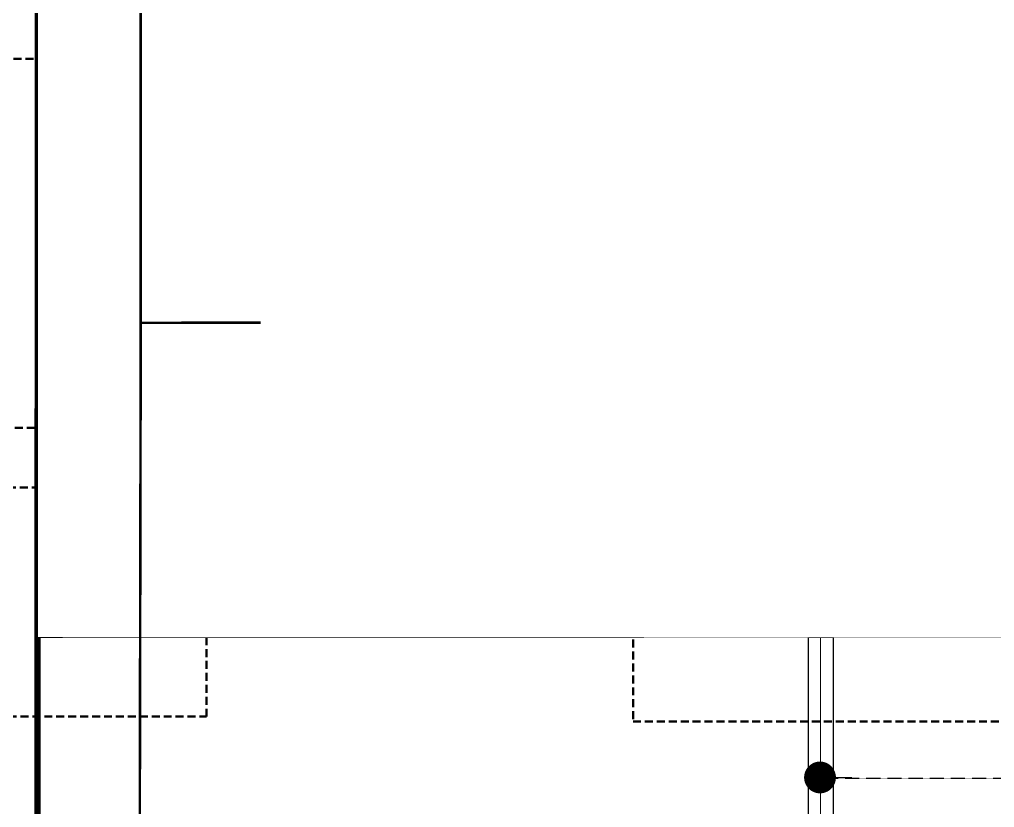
# Model space of a CAD drawing. Header units: centimetres. Extents: x -6122352 to 6876996, y -1694241 to 2592194.
# Drawn here: x 7286 to 14947, y -61988 to -55794 of the extents above; entities that cross this region are included whole.
import ezdxf
from ezdxf.xclip import XClip

# ---------------------------------------------------------------- set-up
doc = ezdxf.new("R2010")
doc.units = ezdxf.units.CM
doc.header["$MEASUREMENT"] = 0
doc.header["$XCLIPFRAME"] = 2
for name, pattern in [('DASHED2', [0.375, 0.25, -0.125]), ('XR-AR-END-SETTING OUT PLAN$0$23261-XR-AR-SI-GF$0$HIDDEN', [0.375, 0.25, -0.125]), ('XR-AR-END-SETTING OUT PLAN$0$23585-XR-AR-END-GROUND FLOOR$0$23261-XR-AR-SI-GF$0$HIDDEN', [0.375, 0.25, -0.125]), ('XR-AR-END-SETTING OUT PLAN$0$23585-XR-AR-END-GROUND FLOOR$0$945-4P-1-101-GROUND FLOOR PLAN$0$XR-MIDDLE-GROUND FLOOR PLAN$0$HIDDEN2', [0.1875, 0.125, -0.0625]), ('XR-AR-END-SETTING OUT PLAN$0$23585-XR-AR-END-GROUND FLOOR$0$XR-END-GROUND FLOOR PLAN$0$HIDDEN', [9.524999999999999, 6.35, -3.175]), ('XR-AR-END-SETTING OUT PLAN$0$23585-XR-AR-END-GROUND FLOOR$0$XR-END-GROUND FLOOR PLAN$0$HIDDEN2', [0.1875, 0.125, -0.0625]), ('XR-AR-MID-SETTING OUT FOR MASTER$0$23585-XR-AR-MID-GROUND FLOOR$0$23261-XR-AR-SI-GF$0$HIDDEN', [0.375, 0.25, -0.125]), ('XR-AR-MID-SETTING OUT FOR MASTER$0$23585-XR-AR-MID-GROUND FLOOR$0$945-4P-1-101-GROUND FLOOR PLAN$0$XR-MIDDLE-GROUND FLOOR PLAN$0$HIDDEN', [9.524999999999999, 6.35, -3.175]), ('XR-AR-MID-SETTING OUT FOR MASTER$0$23585-XR-AR-MID-GROUND FLOOR$0$945-4P-1-101-GROUND FLOOR PLAN$0$XR-MIDDLE-GROUND FLOOR PLAN$0$HIDDEN2', [0.1875, 0.125, -0.0625])]:
    doc.linetypes.add(name, pattern=pattern)
doc.layers.add('08-Compound Wall-4', color=7, linetype='Continuous', lineweight=25, true_color=0xff4405)
doc.layers.add('23585-XR-AR-DAMAC PLOT LIMITS$0$1-End units', color=7, linetype='Continuous', lineweight=5, true_color=0xf8991e)
for name, color, linetype in [('23585-XR-AR-BOUNDARY WALLS AND SETBACKS$0$setback', 7, 'XR-AR-END-SETTING OUT PLAN$0$23261-XR-AR-SI-GF$0$HIDDEN'), ('@MI-REF LAYER', 7, 'Continuous'), ('B_TH_4', 7, 'Continuous'), ('XR-AR-END-SETTING OUT PLAN$0$23585-XR-AR-END-GROUND FLOOR$0$A-Flor-Strs', 1, 'Continuous'), ('XR-AR-MID-SETTING OUT FOR MASTER$0$23585-XR-AR-MID-GROUND FLOOR$0$GS-HATCH-FLOOR TILE', 251, 'Continuous')]:
    doc.layers.add(name, color=color, linetype=linetype)
for name, color, linetype, lineweight in [('23585-XR-AR-DAMAC PLOT LIMITS$0$1-Mid units', 41, 'Continuous', 5), ('@ Foundations', 4, 'DASHED2', 50), ('A-ANNO-TEXT', 3, 'Continuous', 25), ('XR-AR-END-SETTING OUT PLAN$0$23585-XR-AR-END-GROUND FLOOR$0$A-DOOR-FULL', 1, 'Continuous', 9), ('XR-AR-END-SETTING OUT PLAN$0$23585-XR-AR-END-GROUND FLOOR$0$A-FLOR-OVHD', 9, 'XR-AR-END-SETTING OUT PLAN$0$23585-XR-AR-END-GROUND FLOOR$0$23261-XR-AR-SI-GF$0$HIDDEN', 15), ('XR-AR-END-SETTING OUT PLAN$0$23585-XR-AR-END-GROUND FLOOR$0$A-GLAZ-SILL', 8, 'Continuous', 5), ('XR-AR-END-SETTING OUT PLAN$0$23585-XR-AR-END-GROUND FLOOR$0$A-GLAZ-WNDO', 232, 'Continuous', 9), ('XR-AR-END-SETTING OUT PLAN$0$23585-XR-AR-END-GROUND FLOOR$0$A-WALL', 7, 'Continuous', 30), ('XR-AR-END-SETTING OUT PLAN$0$23585-XR-AR-END-GROUND FLOOR$0$A-WALL-FNSH', 9, 'Continuous', 5), ('XR-AR-END-SETTING OUT PLAN$0$23585-XR-AR-END-GROUND FLOOR$0$S-COLS', 51, 'Continuous', 40), ('XR-AR-END-SETTING OUT PLAN$0$23585-XR-AR-END-GROUND FLOOR$0$S-COLS-PATT', 8, 'Continuous', 5), ('XR-AR-MID-SETTING OUT FOR MASTER$0$23585-XR-AR-MID-GROUND FLOOR$0$$A-GLAZ-WNDO', 232, 'Continuous', 9), ('XR-AR-MID-SETTING OUT FOR MASTER$0$23585-XR-AR-MID-GROUND FLOOR$0$$A-WALL', 1, 'Continuous', 5), ('XR-AR-MID-SETTING OUT FOR MASTER$0$23585-XR-AR-MID-GROUND FLOOR$0$A-DOOR', 31, 'Continuous', 5), ('XR-AR-MID-SETTING OUT FOR MASTER$0$23585-XR-AR-MID-GROUND FLOOR$0$A-DOOR-FULL', 1, 'Continuous', 9), ('XR-AR-MID-SETTING OUT FOR MASTER$0$23585-XR-AR-MID-GROUND FLOOR$0$A-FLOR-OVHD', 9, 'XR-AR-MID-SETTING OUT FOR MASTER$0$23585-XR-AR-MID-GROUND FLOOR$0$23261-XR-AR-SI-GF$0$HIDDEN', 15), ('XR-AR-MID-SETTING OUT FOR MASTER$0$23585-XR-AR-MID-GROUND FLOOR$0$A-FLOR-PATT', 8, 'Continuous', 5), ('XR-AR-MID-SETTING OUT FOR MASTER$0$23585-XR-AR-MID-GROUND FLOOR$0$A-GLAZ-SILL', 8, 'Continuous', 5), ('XR-AR-MID-SETTING OUT FOR MASTER$0$23585-XR-AR-MID-GROUND FLOOR$0$A-GLAZ-WNDO', 232, 'Continuous', 9), ('XR-AR-MID-SETTING OUT FOR MASTER$0$23585-XR-AR-MID-GROUND FLOOR$0$A-WALL', 7, 'Continuous', 30), ('XR-AR-MID-SETTING OUT FOR MASTER$0$23585-XR-AR-MID-GROUND FLOOR$0$A-WALL-FNSH', 9, 'Continuous', 5), ('XR-AR-MID-SETTING OUT FOR MASTER$0$23585-XR-AR-MID-GROUND FLOOR$0$S-COLS', 51, 'Continuous', 40)]:
    doc.layers.add(name, color=color, linetype=linetype, lineweight=lineweight)

# ---------------------------------------------------------------- blocks, each defined once
blk = doc.blocks.new('23585-XR-AR-BOUNDARY WALLS AND SETBACKS')
at = {"layer": '23585-XR-AR-BOUNDARY WALLS AND SETBACKS$0$setback', "ltscale": 40, "const_width": 0.05}
blk.add_lwpolyline([(496468.9176381507, 2768885.427759894), (496454.540375519, 2768898.601392337), (496450.3855869831, 2768894.06698937), (496446.3321982162, 2768889.643201631), (496442.2787982172, 2768885.219401631), (496438.2251484075, 2768880.795547273), (496434.1717982174, 2768876.371801631), (496430.0156349582, 2768871.835837596), (496444.3924852831, 2768858.661973752), (496448.5491538487, 2768863.198452412), (496452.6025508895, 2768867.622249182), (496456.6559737102, 2768872.045874088), (496460.7093737099, 2768876.469474088), (496464.7627508904, 2768880.893249182)], close=True, dxfattribs=at)
blk = doc.blocks.new('A$C9d9485f6')
at = {"layer": 'A-ANNO-TEXT', "rotation": 312.4881850805905}
blk.add_blockref('23585-XR-AR-BOUNDARY WALLS AND SETBACKS', (-2377088.534775567, -1504219.252137818), dxfattribs=at)
blk = doc.blocks.new('23585-XR-AR-DAMAC PLOT LIMITS')
at = {"layer": '23585-XR-AR-DAMAC PLOT LIMITS$0$1-End units', "color": 251, "true_color": 0x636466}
blk.add_lwpolyline([(496449.6551000001, 2768862.1851), (496443.4716999996, 2768855.436699999), (496425.7770999996, 2768871.650699999), (496431.9599000001, 2768878.398499999)], close=True, dxfattribs=at)
at = {"layer": '23585-XR-AR-DAMAC PLOT LIMITS$0$1-Mid units', "color": 251, "true_color": 0x636466}
blk.add_lwpolyline([(496453.7084999997, 2768866.608899999), (496449.6551000001, 2768862.1851), (496431.9599000001, 2768878.398499999), (496436.0132999998, 2768882.8223)], close=True, dxfattribs=at)
blk = doc.blocks.new('A$Cf093b529')
at = {"layer": 'A-ANNO-TEXT'}
blk.add_blockref('23585-XR-AR-DAMAC PLOT LIMITS', (-495391.9901121984, -2768603.441896566), dxfattribs=at)
blk = doc.blocks.new('XR-AR-END-SETTING OUT PLAN$0$23585-XR-AR-END-GROUND FLOOR$0$XR-END-GROUND FLOOR PLAN$0$A$C69996ABC')
at = {"layer": 'XR-AR-END-SETTING OUT PLAN$0$23585-XR-AR-END-GROUND FLOOR$0$A-GLAZ-SILL'}
blk.add_line((0.2499999770720933, 0.9999993968456202), (0.249999977072207, 0.0999993968456252), dxfattribs=at)
at = {"layer": 'XR-AR-END-SETTING OUT PLAN$0$23585-XR-AR-END-GROUND FLOOR$0$A-GLAZ-WNDO'}
for p, q in [((-2.292778056300904e-08, 0.9999993968456202), (-2.292778056300904e-08, 0.9499993968456231)), ((0.2499999770720933, 0.9999993968456202), (-2.292778056300904e-08, 0.9999993968456202)), ((0.1499999770722127, 0.9499993968456231), (0.1499999770722127, 0.9999993968456202)), ((0.1499999770722109, 0.999999396845622), (0.1499999770722127, 0.09999939684562342)), ((-2.292778056300904e-08, 0.9499993968456231), (0.1499999770722127, 0.9499993968456231)), ((-2.292778056300904e-08, 0.9499993968456231), (-2.292778056300904e-08, 0.1499993968456224)), ((0.1499999770722127, 0.1499993968456224), (-2.292778056300904e-08, 0.1499993968456224)), ((-2.292787470992153e-08, 0.09999939684561099), (-2.292787470992153e-08, 0.1499993968456099)), ((0.249999977072207, 0.0999993968456252), (-2.292778056300904e-08, 0.0999993968456252)), ((0.1499999770722127, 0.0999993968456252), (0.1499999770722127, 0.1499993968456224))]:
    blk.add_line(p, q, dxfattribs=at)
blk.add_lwpolyline([(-2.292779299750691e-08, 0.9499993968456231), (-2.292779299750691e-08, 0.1499993968456224), (0.04999997707220416, 0.1499993968456224), (0.04999997707220416, 0.9499993968456231)], close=True, dxfattribs=at)
blk.add_lwpolyline([(0.04999997707215442, 0.0999993968456181), (-2.292784451185526e-08, 0.0999993968456181)], dxfattribs=at)
blk = doc.blocks.new('*U35')
for points in [[(91, -5.684341886080801e-14), (41, -5.684341886080801e-14), (41, 1021), (91, 1021)], [(0, 0), (38, -5.684341886080801e-14), (38, -50), (50, -50), (50, -249.999999999997), (0, -249.999999999997)], [(1100, 2.842170943040401e-14), (1062, -2.842170943040401e-14), (1062, -49.99999999999997), (1050, -49.99999999999997), (1050, -249.999999999997), (1100, -249.999999999997)]]:
    blk.add_lwpolyline(points, close=True)
at = {"color": 8, "linetype": 'XR-AR-END-SETTING OUT PLAN$0$23585-XR-AR-END-GROUND FLOOR$0$XR-END-GROUND FLOOR PLAN$0$HIDDEN2'}
blk.add_arc((41, -5.684341886080801e-14), 1021, 1.594950045944486e-15, 90, dxfattribs=at)
at = {"layer": 'XR-AR-END-SETTING OUT PLAN$0$23585-XR-AR-END-GROUND FLOOR$0$A-GLAZ-SILL', "linetype": 'XR-AR-END-SETTING OUT PLAN$0$23585-XR-AR-END-GROUND FLOOR$0$945-4P-1-101-GROUND FLOOR PLAN$0$XR-MIDDLE-GROUND FLOOR PLAN$0$HIDDEN2', "ltscale": 3}
blk.add_lwpolyline([(0, 0), (1100, 0), (1100, -249.999999999997), (0, -249.999999999997)], close=True, dxfattribs=at)
blk = doc.blocks.new('*U37')
for points in [[(91, -5.684341886080801e-14), (41, -5.684341886080801e-14), (41, 1021), (91, 1021)], [(0, 0), (38, -5.684341886080801e-14), (38, -50), (50, -50), (50, -109.9999999801787), (0, -109.9999999801787)], [(1100, 2.842170943040401e-14), (1062, -2.842170943040401e-14), (1062, -49.99999999999997), (1050, -49.99999999999997), (1050, -109.9999999801786), (1100, -109.9999999801786)]]:
    blk.add_lwpolyline(points, close=True)
at = {"color": 8, "linetype": 'XR-AR-END-SETTING OUT PLAN$0$23585-XR-AR-END-GROUND FLOOR$0$XR-END-GROUND FLOOR PLAN$0$HIDDEN2'}
blk.add_arc((41, -5.684341886080801e-14), 1021, 1.594950045944486e-15, 90, dxfattribs=at)
at = {"layer": 'XR-AR-END-SETTING OUT PLAN$0$23585-XR-AR-END-GROUND FLOOR$0$A-GLAZ-SILL', "linetype": 'XR-AR-END-SETTING OUT PLAN$0$23585-XR-AR-END-GROUND FLOOR$0$945-4P-1-101-GROUND FLOOR PLAN$0$XR-MIDDLE-GROUND FLOOR PLAN$0$HIDDEN2', "ltscale": 3}
blk.add_lwpolyline([(0, 0), (1100, 0), (1100, -109.9999999801786), (0, -109.9999999801786)], close=True, dxfattribs=at)
blk = doc.blocks.new('*U774')
for points in [[(91, -5.684341886080801e-14), (41, -5.684341886080801e-14), (41, 1021), (91, 1021)], [(0, 0), (38, -5.684341886080801e-14), (38, -50), (50, -50), (50, -122.2222222027232), (0, -122.2222222027232)], [(1100, 2.842170943040401e-14), (1062, -2.842170943040401e-14), (1062, -49.99999999999997), (1050, -49.99999999999997), (1050, -122.2222222027231), (1100, -122.2222222027231)]]:
    blk.add_lwpolyline(points, close=True)
at = {"color": 8, "linetype": 'XR-AR-END-SETTING OUT PLAN$0$23585-XR-AR-END-GROUND FLOOR$0$XR-END-GROUND FLOOR PLAN$0$HIDDEN2'}
blk.add_arc((41, -5.684341886080801e-14), 1021, 1.594950045944486e-15, 90, dxfattribs=at)
at = {"layer": 'XR-AR-END-SETTING OUT PLAN$0$23585-XR-AR-END-GROUND FLOOR$0$A-GLAZ-SILL', "linetype": 'XR-AR-END-SETTING OUT PLAN$0$23585-XR-AR-END-GROUND FLOOR$0$945-4P-1-101-GROUND FLOOR PLAN$0$XR-MIDDLE-GROUND FLOOR PLAN$0$HIDDEN2', "ltscale": 3}
blk.add_lwpolyline([(0, 0), (1100, 0), (1100, -122.2222222027231), (0, -122.2222222027231)], close=True, dxfattribs=at)
blk = doc.blocks.new('XR-AR-END-SETTING OUT PLAN$0$23585-XR-AR-END-GROUND FLOOR$0$A$C75a8815d')
at = {"layer": 'XR-AR-END-SETTING OUT PLAN$0$23585-XR-AR-END-GROUND FLOOR$0$S-COLS', "color": 252, "lineweight": 30}
for points in [[(6049.942233800888, 3656.816101551056), (6049.942234039307, 2256.816101551056), (6249.942233562469, 2256.816101074219), (6249.942234039307, 3656.816101551056)], [(-0.02841067314147949, 3499.999932765961), (-0.02841019630432129, 2699.999933242798), (249.9715893268585, 2699.999932765961), (249.9715902805328, 3499.999933004379)], [(6049.980292320251, 1200.000025510788), (6049.980292320251, 2.503395080566406e-05), (6249.980292320251, 2.574920654296875e-05), (6249.98029255867, 1200.000025510788)], [(3.814697265625e-06, 0.001664876937866211), (3.814697265625e-06, 550.001665353775), (250.0000038146973, 550.0016646385193), (250.0000038146973, 0.001665115356445312)]]:
    blk.add_lwpolyline(points, close=True, dxfattribs=at)
blk = doc.blocks.new('XR-AR-END-SETTING OUT PLAN')
at = {"layer": '08-Compound Wall-4', "ltscale": 100}
blk.add_lwpolyline([(9050.103267982602, 5499.998775005341), (9050.09251640737, 1499.998362064362), (9250.094742581248, 1499.998362064362), (9250.109640672803, 5500)], dxfattribs=at)
at = {"layer": 'XR-AR-END-SETTING OUT PLAN$0$23585-XR-AR-END-GROUND FLOOR$0$A-FLOR-OVHD', "color": 8}
blk.add_line((3200.106140449643, 10249.99855422974), (3200.106631532311, 8999.99834060669), dxfattribs=at)
at = {"layer": 'XR-AR-END-SETTING OUT PLAN$0$23585-XR-AR-END-GROUND FLOOR$0$A-FLOR-OVHD', "color": 8, "ltscale": 5}
for p, q in [((4150.149359419942, 9210.30683708191), (3250.158987239003, 9610.350899219513)), ((3250.158987298608, 9210.306836605072), (4150.149360194802, 9610.350899219513))]:
    blk.add_line(p, q, dxfattribs=at)
for points in [[(3250.158987298608, 9210.306836605072), (4150.149359419942, 9210.30683708191), (4150.149360194802, 9610.350899219513), (3250.158987239003, 9610.350899219513)], [(8549.788042202592, 7912.670323371887), (9049.957647934556, 7912.670322418213), (9049.952654078603, 7412.671722888947), (8549.783047452569, 7412.671722888947)]]:
    blk.add_lwpolyline(points, close=True, dxfattribs=at)
for points in [[(9049.957647934556, 7912.670322418213), (8549.783047452569, 7412.671722888947)], [(8549.788042202592, 7912.670323371887), (9049.952654078603, 7412.671722888947)], [(8850.100989177823, 5750.000926971436), (9050.100988641381, 6550.001236915588)], [(8850.100989356637, 6550.001235961914), (9050.100988820195, 5750.000613689423)]]:
    blk.add_lwpolyline(points, dxfattribs=at)
at = {"layer": 'XR-AR-END-SETTING OUT PLAN$0$23585-XR-AR-END-GROUND FLOOR$0$A-Flor-Strs', "color": 8, "linetype": 'XR-AR-END-SETTING OUT PLAN$0$23585-XR-AR-END-GROUND FLOOR$0$XR-END-GROUND FLOOR PLAN$0$HIDDEN', "ltscale": 0.1}
for p, q in [((7950.101679638028, 11508.51154327393), (7950.101679220796, 8109.998775959015)), ((8000.101679101586, 9059.998802661896), (8000.101679816842, 11526.76096343994)), ((8050.101679995656, 9009.99880361557), (8050.101679697633, 11545.01038455963)), ((8000.101679936051, 10229.99880361557), (7950.101679161191, 10229.99880218506)), ((8050.101679697633, 10229.99880218506), (9030.10179080069, 10229.99880218506)), ((8000.1016792804, 9949.998801708221), (7950.101679161191, 9949.998803138733)), ((8050.101679876447, 9949.998803138733), (9030.102049306035, 9949.998802661896)), ((8050.10167939961, 9839.998801708221), (9030.10256792605, 9839.998803138733)), ((8000.101679101586, 9669.998802661896), (7950.101679220796, 9669.998802661896)), ((8050.101679995656, 9669.998802661896), (9030.10230870545, 9669.998801708221)), ((8000.101679638028, 9389.99880361557), (7950.101679816842, 9389.998801708221)), ((8050.101679220796, 9389.998803138733), (9030.10256780684, 9389.998802661896)), ((8000.1016792804, 9109.998802185059), (7950.101679697633, 9109.998802661896)), ((7950.101679816842, 9059.998802185059), (8000.101679101586, 9059.998802661896)), ((8050.101679518819, 9109.998801708221), (9030.102826371789, 9109.998802185059)), ((7950.101679757237, 9009.998802185059), (8050.101679995656, 9009.99880361557)), ((7950.101679220796, 8209.998776435852), (9050.101679340005, 8209.998775959015)), ((7950.101679578424, 8159.998775959015), (9050.101679757237, 8159.998775959015)), ((7950.101679697633, 8109.998775482178), (9050.101679220796, 8109.998776435852))]:
    blk.add_line(p, q, dxfattribs=at)
at = {"layer": 'XR-AR-END-SETTING OUT PLAN$0$23585-XR-AR-END-GROUND FLOOR$0$A-Flor-Strs', "color": 8}
for p, q in [((3000.102111771703, 10249.9985537529), (3000.102079167962, 8999.993498325348)), ((3300.102112427354, 10249.99855422974), (3300.102079108357, 8999.99349784851)), ((3300.102093592286, 9549.99603509903), (3171.357380345464, 9681.451865673065)), ((3000.102095738053, 9549.996026039124), (3300.102093592286, 9549.99603509903)), ((3300.102093592286, 9549.99603509903), (3171.35738016665, 9418.540202617645))]:
    blk.add_line(p, q, dxfattribs=at)
at = {"layer": 'XR-AR-END-SETTING OUT PLAN$0$23585-XR-AR-END-GROUND FLOOR$0$A-GLAZ-SILL', "color": 8}
blk.add_line((3250.100986972451, 6049.997144699097), (3250.10133947432, 8199.998291492462), dxfattribs=at)
at = {"layer": 'XR-AR-END-SETTING OUT PLAN$0$23585-XR-AR-END-GROUND FLOOR$0$A-GLAZ-WNDO', "color": 8}
for p, q in [((3000.101339235902, 8199.998291015625), (3000.101339116693, 8149.998291015625)), ((3150.100986912847, 6099.997143745422), (3150.101339116693, 8199.998291015625)), ((3150.101339116693, 8199.998291015625), (3150.101339295506, 8149.998290538788)), ((3150.101339295506, 8149.998290538788), (3000.101339116693, 8149.998291015625)), ((3000.101213410497, 7447.998108863831), (3000.101213350892, 7497.998109340668)), ((3000.101213350892, 7497.998109340668), (3150.101213827729, 7497.998108386993)), ((3150.101213887334, 7447.998108863831), (3000.101213410497, 7447.998108863831)), ((3150.101213827729, 7497.998108386993), (3150.101213887334, 7447.998108863831)), ((3000.100987270474, 6746.998107910156), (3000.100986436009, 6796.998108863831)), ((3000.100986436009, 6796.998108863831), (3150.100987270474, 6796.998108863831)), ((3150.100986376405, 6746.998108863831), (3000.100987270474, 6746.998107910156)), ((3150.100987270474, 6796.998108863831), (3150.100986376405, 6746.998108863831)), ((3000.100986972451, 6049.997144699097), (3000.100986972451, 6099.997144699097)), ((3000.100986972451, 6099.997144699097), (3150.100986912847, 6099.997143745422)), ((3150.100986912847, 6099.997143745422), (3150.100987151265, 6049.997144699097)), ((3000.100986972451, 6049.997144699097), (3250.100986972451, 6049.997144699097))]:
    blk.add_line(p, q, dxfattribs=at)
for points in [[(3250.122793927789, 8199.997313976288), (3000.101339235902, 8199.998291015625)], [(3000.101213350892, 7497.998109340668), (3000.101339116693, 8149.998291015625)], [(3050.101339116693, 8149.998291015625), (3050.101213350892, 7497.998108863831)], [(3000.100986972451, 6099.997144699097), (3000.101213410497, 7447.998108863831)], [(3050.101213291287, 7447.998109340668), (3050.100986912847, 6796.998107910156)], [(3050.100986853242, 6746.998108386993), (3050.1009863168, 6099.997145175934)]]:
    blk.add_lwpolyline(points, dxfattribs=at)
at = {"layer": 'XR-AR-END-SETTING OUT PLAN$0$23585-XR-AR-END-GROUND FLOOR$0$A-WALL', "color": 8}
for p, q in [((8100.103449121118, 6650.001530170441), (9250.102083936334, 6650.001235961914)), ((8100.103448942304, 6649.995383739471), (8100.103448823094, 6549.995381832123)), ((8750.100989356637, 5750.00088596344), (8750.10135139525, 6650.001235485077)), ((9250.102083936334, 6650.001235961914), (9250.10342015326, 5500.000282287598)), ((8100.103448823094, 6549.995381832123), (8750.10098965466, 6549.995383262634)), ((8700.105231657624, 5750.00093126297), (8750.100989356637, 5750.00088596344)), ((8700.105231955647, 5500.000931739807), (8700.105231657624, 5750.00093126297)), ((9250.10342015326, 5500.000282287598), (8700.105231955647, 5500.000931739807)), ((9050.103268936276, 5500.000613689423), (9050.103544667363, 5500.000606536865))]:
    blk.add_line(p, q, dxfattribs=at)
for points in [[(9250.102083459496, 6650.001490592957), (9050.100989297032, 6650.001235485077), (9050.10098965466, 8750.000639915466), (6850.11106570065, 8750.002635478973), (6850.111066058278, 8700.0026679039), (6750.111065879464, 8700.002668380737), (6750.111065879464, 8750.000871658325), (6650.111065939069, 8750.000871658325), (6650.111065283418, 8850.002022743225), (6950.111065164208, 8850.002250671387), (6950.111065879464, 8899.99970960617), (7050.111065879464, 8899.99970817566), (7050.11106570065, 8850.002797603607), (9050.099628582597, 8850.000640392303), (9050.10098899901, 10349.9981546402), (7050.11106581986, 10349.99975156784), (7050.111065998673, 9799.999710083008), (6950.11106570065, 9799.999708652496), (6950.112433806062, 10550.00580835342), (7050.108891561627, 10550.00580835342), (7050.104876235127, 10449.99988079071), (9050.099116638303, 10449.9981546402), (9049.948119357228, 19523.36598014832), (9249.950268521905, 19523.36597967148)], [(4790.1072358042, 8749.999267578125), (3250.101112738252, 8749.997854709625), (3250.123472645879, 8199.998291492462), (3000.123275354505, 8199.998291015625), (3000.100934281945, 8999.998242855072), (4540.107388034463, 8999.998847484589), (4540.107358470559, 9049.998554706573), (4790.107358232141, 9049.99855518341)], [(5650.11106570065, 8750.000054359436), (4790.107256367803, 8749.999291419983), (4790.107256188989, 8850.000108718872), (5650.111065641046, 8850.001082897186)], [(3250.12934859097, 5750.006791114807), (3250.100409820676, 5750.006854534149), (3250.100986972451, 6049.997144699097), (3000.129348531365, 6049.997144699097), (3000.129348650575, 5499.999974727631), (3250.129348769784, 5500.006791591644)], [(3250.129348710179, 5499.998108386993), (7760.105232134461, 5500.00174665451), (7760.105232253671, 5750.00045633316), (3250.129348531365, 5749.997789859772)]]:
    blk.add_lwpolyline(points, close=True, dxfattribs=at)
for points in [[(3850.106042101979, 10500.01968860626), (5750.107330158353, 10500.00084400177), (5750.107415214181, 10250.00188541412), (4790.107357934117, 10249.9985537529), (4790.107358291745, 10149.99855566025), (4540.107357993722, 10149.99855566025), (4540.10735835135, 10249.9985537529), (3000.102095916867, 10249.99855327606), (3000.102079048753, 11999.99910259247), (3250.104392960668, 11999.99910163879), (3250.104392841458, 11100.02067995071), (3850.106042161584, 11100.02068090439), (3850.10604198277, 10499.99947547913)], [(7050.107981041074, 10449.99988079071), (7050.11106581986, 10349.99975156784)], [(9050.097692385316, 10449.99815511703), (9050.097612991929, 10349.99815368652)], [(6750.111065879464, 7650.002737045288), (6750.111066058278, 7800.0026679039), (6850.11106570065, 7800.002666950226), (6850.11106581986, 7750.002600669861), (7450.102789118886, 7750.002596378326), (7450.109474554658, 5750.002065181732), (7350.099751725793, 5750.002155780792), (7350.098205640912, 7650.002731323242), (6750.098205819726, 7650.002736091614)], [(9050.100989297032, 5750.000905513763), (8850.100989177823, 5750.000926971436), (8850.100989356637, 6550.001235961914), (9050.100988641381, 6550.001236915588), (9050.100989297032, 5750.000905513763)]]:
    blk.add_lwpolyline(points, dxfattribs=at)
at = {"layer": 'XR-AR-END-SETTING OUT PLAN$0$23585-XR-AR-END-GROUND FLOOR$0$A-WALL-FNSH', "color": 8}
for p, q in [((6870.111065760255, 8700.0026679039), (6850.111066058278, 8700.0026679039)), ((9030.101671114564, 8730.002635002136), (6870.111066117883, 8730.002635478973)), ((6870.111066117883, 8730.002635478973), (6870.111065760255, 8700.0026679039)), ((9030.100997403264, 6670.001235961914), (9030.101671114564, 8730.002635002136)), ((8080.103449121118, 6670.001235485077), (9030.100997403264, 6670.001235961914)), ((8080.103449121118, 6670.001235485077), (8080.103449121118, 6529.995382785797)), ((8080.103449121118, 6529.995382785797), (8730.100987806916, 6529.995383262634)), ((8730.100989297032, 5770.000855922699), (8730.100987806916, 6529.995383262634)), ((8680.105232074857, 5770.000784397125), (8730.100989297032, 5770.000855922699)), ((8680.105231896043, 5650.000813007355), (8680.105232074857, 5770.000784397125))]:
    blk.add_line(p, q, dxfattribs=at)
for points in [[(6981.517476037145, 9799.999709129333), (7070.111065760255, 9799.999709129333), (7070.111065641046, 10329.99975156784), (9030.101697996259, 10329.99975156784), (9030.103048160672, 8870.000639915466), (7070.11106581986, 8870.000638961792), (7070.111065879464, 8899.999708652496), (7050.110617592931, 8899.999709129333)], [(6850.11106570065, 7800.002666950226), (6870.111065641046, 7800.002668380737), (6870.111066237092, 7770.002596378326), (7470.109485939145, 7770.002596378326), (7470.10947497189, 5770.000277042389), (7780.105232134461, 5770.001747131348), (7780.105232253671, 5650.000813484192)]]:
    blk.add_lwpolyline(points, dxfattribs=at)
at = {"color": 8, "xscale": 1000.000000000054, "yscale": 1000.000000000054, "zscale": 1000.000000000054, "rotation": 90}
blk.add_blockref('XR-AR-END-SETTING OUT PLAN$0$23585-XR-AR-END-GROUND FLOOR$0$XR-END-GROUND FLOOR PLAN$0$A$C69996ABC', (8780.104629173875, 5500.000836372375), dxfattribs=at)
at = {"layer": 'XR-AR-END-SETTING OUT PLAN$0$23585-XR-AR-END-GROUND FLOOR$0$A-DOOR-FULL', "color": 8, "xscale": -1, "rotation": 270}
blk.add_blockref('*U35', (4790.107358232141, 9049.99855518341), dxfattribs=at)
at = {"layer": 'XR-AR-END-SETTING OUT PLAN$0$23585-XR-AR-END-GROUND FLOOR$0$A-DOOR-FULL', "color": 8}
for name, p, xscale, yscale, zscale, rotation in [('*U774', (7050.111065879464, 8899.99970817566), -0.8181818181818169, 0.8181818181818169, 0.8181818181818167, 270), ('*U37', (6650.111066237092, 8750.001082897186), 0.9090909090912127, 0.9090909090912127, 0.9090909090912127, 179.9999999999999), ('*U774', (6850.111066058278, 8700.0026679039), 0.8181818181818152, 0.8181818181818152, 0.8181818181818152, 270)]:
    blk.add_blockref(name, p, dxfattribs=dict(at, xscale=xscale, yscale=yscale, zscale=zscale, rotation=rotation))
at = {"layer": 'XR-AR-END-SETTING OUT PLAN$0$23585-XR-AR-END-GROUND FLOOR$0$S-COLS-PATT', "color": 8}
blk.add_blockref('XR-AR-END-SETTING OUT PLAN$0$23585-XR-AR-END-GROUND FLOOR$0$A$C75a8815d', (3000.129344239831, 5499.998310089111), dxfattribs=at)
blk = doc.blocks.new('END UNIT')
at = {"xscale": 0.001, "yscale": 0.001, "zscale": 0.001}
blk.add_blockref('XR-AR-END-SETTING OUT PLAN', (-9.150201729830158, 0), dxfattribs=at)
blk = doc.blocks.new('XR-AR-MID-SETTING OUT FOR MASTER$0$23585-XR-AR-MID-GROUND FLOOR$0$945-4P-1-101-GROUND FLOOR PLAN$0$XR-MIDDLE-CAR PARK HATCH')
at = {"layer": 'XR-AR-MID-SETTING OUT FOR MASTER$0$23585-XR-AR-MID-GROUND FLOOR$0$A-FLOR-PATT'}
blk.add_lwpolyline([(9250.002853021142, 100.0129149327577), (9249.99679574091, 5500.000000009181), (15050.00005108526, 5502.664669244065), (15050.00005108526, 100.450321876061)], close=True, dxfattribs=at)
blk = doc.blocks.new('*U773')
for points in [[(91, -5.684341886080801e-14), (41, -5.684341886080801e-14), (41, 1021), (91, 1021)], [(0, 0), (38, -5.684341886080801e-14), (38, -50), (50, -50), (50, -122.2246979483663), (0, -122.2246979483663)], [(1100, 2.842170943040401e-14), (1062, -2.842170943040401e-14), (1062, -49.99999999999997), (1050, -49.99999999999997), (1050, -122.2246979483662), (1100, -122.2246979483662)]]:
    blk.add_lwpolyline(points, close=True)
at = {"color": 8, "linetype": 'XR-AR-MID-SETTING OUT FOR MASTER$0$23585-XR-AR-MID-GROUND FLOOR$0$945-4P-1-101-GROUND FLOOR PLAN$0$XR-MIDDLE-GROUND FLOOR PLAN$0$HIDDEN2'}
blk.add_arc((41, -5.684341886080801e-14), 1021, 1.594950045944486e-15, 90, dxfattribs=at)
at = {"layer": 'XR-AR-MID-SETTING OUT FOR MASTER$0$23585-XR-AR-MID-GROUND FLOOR$0$A-GLAZ-SILL', "linetype": 'XR-AR-MID-SETTING OUT FOR MASTER$0$23585-XR-AR-MID-GROUND FLOOR$0$945-4P-1-101-GROUND FLOOR PLAN$0$XR-MIDDLE-GROUND FLOOR PLAN$0$HIDDEN2', "ltscale": 3}
blk.add_lwpolyline([(0, 0), (1100, 0), (1100, -122.2246979483662), (0, -122.2246979483662)], close=True, dxfattribs=at)
blk = doc.blocks.new('XR-AR-MID-SETTING OUT FOR MASTER$0$23585-XR-AR-MID-GROUND FLOOR$0$945-4P-1-101-GROUND FLOOR PLAN$0$XR-MIDDLE-GROUND FLOOR PLAN$0$A$C70344426')
at = {"layer": 'XR-AR-MID-SETTING OUT FOR MASTER$0$23585-XR-AR-MID-GROUND FLOOR$0$A-GLAZ-SILL'}
blk.add_line((0.2499999770719823, 2.649999396845162), (0.2499999770722034, -6.03154830969288e-07), dxfattribs=at)
at = {"layer": 'XR-AR-MID-SETTING OUT FOR MASTER$0$23585-XR-AR-MID-GROUND FLOOR$0$A-GLAZ-WNDO'}
for p, q in [((-2.292779743839901e-08, 2.649999396845162), (-2.292779743839901e-08, 2.599999396845165)), ((-2.292779743839901e-08, 2.649999396845162), (0.2499999770719823, 2.649999396845162)), ((0.14999997707221, 2.599999396845165), (0.14999997707221, 2.649999396845162)), ((-2.292779743839901e-08, 2.599999396845165), (0.14999997707221, 2.599999396845165)), ((0.14999997707221, 2.599999396845165), (0.1499999770722091, -6.031548327456449e-07)), ((-2.29277832275443e-08, 1.799999396845166), (-2.29277832275443e-08, 1.749999396845167)), ((0.14999997707221, 1.799999396845166), (-2.29277832275443e-08, 1.799999396845166)), ((0.14999997707221, 1.749999396845167), (0.14999997707221, 1.799999396845166)), ((-2.29277832275443e-08, 1.749999396845167), (0.14999997707221, 1.749999396845167)), ((-2.29277832275443e-08, 0.8999993968451641), (-2.292778233936588e-08, 0.8499993968451669)), ((0.14999997707221, 0.8999993968451641), (-2.29277832275443e-08, 0.8999993968451641)), ((-2.292778233936588e-08, 0.8499993968451669), (0.14999997707221, 0.8499993968451669)), ((-2.292778233936588e-08, 0.8499993968451669), (-2.292778233936588e-08, 0.04999939684516619)), ((0.14999997707221, 0.8499993968451669), (0.14999997707221, 0.8999993968451641)), ((0.1499999770722091, 0.04999939684516619), (-2.292778233936588e-08, 0.04999939684516619)), ((-2.29278782626352e-08, -6.031548451801427e-07), (-2.29278782626352e-08, 0.04999939684515198)), ((0.1499999770722091, -6.03154830969288e-07), (0.1499999770722091, 0.04999939684516619)), ((0.2499999770722034, -6.03154830969288e-07), (-2.292778233936588e-08, -6.03154830969288e-07))]:
    blk.add_line(p, q, dxfattribs=at)
blk.add_lwpolyline([(0.04999997707220061, 1.799999396845166), (0.04999997707219972, 2.599999396845165), (-2.292779743839901e-08, 2.599999396845165), (-2.292779566204217e-08, 0.8999993968451641), (0.0499999770722015, 0.8999993968451641), (0.04999997707220061, 1.749999396845167)], dxfattribs=at)
blk.add_lwpolyline([(-2.292779566204217e-08, 0.8499993968451669), (-2.292779655022059e-08, 0.04999939684516619), (0.04999997707220061, 0.04999939684516619), (0.0499999770722015, 0.8499993968451669)], close=True, dxfattribs=at)
blk = doc.blocks.new('XR-AR-MID-SETTING OUT FOR MASTER$0$23585-XR-AR-MID-GROUND FLOOR$0$945-4P-1-101-GROUND FLOOR PLAN$0$XR-MIDDLE-GROUND FLOOR PLAN$0$A$C2DB306E2')
at = {"layer": 'XR-AR-MID-SETTING OUT FOR MASTER$0$23585-XR-AR-MID-GROUND FLOOR$0$A-DOOR-FULL'}
for p, q in [((0.1500002073711251, 1.24999990754791), (0.05000020737113076, 1.24999990754791)), ((0.05000020737113076, 1.24999990754791), (0.05000020737113076, 1.199999907547909)), ((0.1500002073711251, 1.199999907547909), (0.1500002073711251, 1.24999990754791)), ((0.05000020737113076, 1.199999907547909), (0.1500002073711251, 1.199999907547909)), ((2.073711318217875e-07, 0.7999999075479082), (2.073711318217875e-07, -9.245209264818754e-08)), ((2.073711318217875e-07, 0.7999999075479082), (0.04000020737113097, 0.7999999075479082)), ((0.04000020737113097, 0.7999999075479082), (0.04000020737113452, -9.245209264818754e-08)), ((0.05000020737113253, 0.3499999075479089), (0.05000020737113253, 0.3999999075479096)), ((0.05000020737113253, 0.3999999075479096), (0.1500002073711322, 0.399999907547908)), ((0.1500002073711322, 0.399999907547908), (0.1500002073711322, 0.3499999075479073)), ((0.1500002073711322, 0.3499999075479073), (0.05000020737113253, 0.3499999075479089)), ((2.073711318217875e-07, -9.245209264818754e-08), (0.04000020737113452, -9.245209264818754e-08))]:
    blk.add_line(p, q, dxfattribs=at)
at = {"layer": 'XR-AR-MID-SETTING OUT FOR MASTER$0$23585-XR-AR-MID-GROUND FLOOR$0$A-GLAZ-SILL', "linetype": 'XR-AR-MID-SETTING OUT FOR MASTER$0$23585-XR-AR-MID-GROUND FLOOR$0$945-4P-1-101-GROUND FLOOR PLAN$0$XR-MIDDLE-GROUND FLOOR PLAN$0$HIDDEN2', "ltscale": 3}
for p, q in [((0.05000020737113076, 1.199999907547909), (0.05000020737113431, 0.399999907547908)), ((0.1500002073711251, 1.199999907547909), (0.1500002073711304, 0.3999999075479083))]:
    blk.add_line(p, q, dxfattribs=at)
blk = doc.blocks.new('XR-AR-MID-SETTING OUT FOR MASTER$0$23585-XR-AR-MID-GROUND FLOOR$0$945-4P-1-101-GROUND FLOOR PLAN$0$XR-MIDDLE-GROUND FLOOR PLAN$0$WRFWF')
at = {"layer": 'XR-AR-MID-SETTING OUT FOR MASTER$0$23585-XR-AR-MID-GROUND FLOOR$0$A-FLOR-OVHD', "linetype": 'XR-AR-MID-SETTING OUT FOR MASTER$0$23585-XR-AR-MID-GROUND FLOOR$0$945-4P-1-101-GROUND FLOOR PLAN$0$XR-MIDDLE-GROUND FLOOR PLAN$0$HIDDEN', "ltscale": 0.1}
for p, q in [((9250.00889430586, 14089.9999996908), (9250.008894346622, 9909.449274283641)), ((10350.00889432596, 14089.44927426482), (9250.008894305867, 14089.44927426484)), ((10350.00889432159, 13809.44927426483), (9250.008894308598, 13809.44927426484)), ((10350.00889431722, 13529.44927426483), (9250.008894311328, 13529.44927426484)), ((10350.00889431286, 13249.44927426483), (9250.008894314058, 13249.44927426484)), ((10350.00889431286, 12969.44927426484), (9250.008894314054, 12969.44927426485)), ((10350.00889431285, 12689.44927426484), (9250.00889431405, 12689.44927426486)), ((10350.00889431285, 12409.44927426485), (9250.008894314047, 12409.44927426486)), ((10350.00889431284, 12129.44927426485), (9250.008894314044, 12129.44927426487)), ((10350.00889431284, 11849.44927426486), (9250.00889431404, 11849.44927426487)), ((10350.00889431284, 11569.44927426486), (9250.008894314036, 11569.44927426488)), ((10350.00889431283, 11289.44927426487), (9250.00889431403, 11289.44927426488)), ((10350.00889431283, 11009.44927426487), (9250.008894314027, 11009.44927426489)), ((10350.00889432794, 11009.4492742833), (10350.00889432794, 9909.449274272882)), ((10350.00889432794, 9909.449274272882), (9250.008894346622, 9909.449274283641))]:
    blk.add_line(p, q, dxfattribs=at)
blk.add_lwpolyline([(10350.00889430916, 14369.99999969173), (10350.00889431698, 11009.4492742833)], dxfattribs=at)
blk = doc.blocks.new('XR-AR-MID-SETTING OUT FOR MASTER$0$23585-XR-AR-MID-GROUND FLOOR$0$A$C08698786')
at = {"layer": 'XR-AR-MID-SETTING OUT FOR MASTER$0$23585-XR-AR-MID-GROUND FLOOR$0$S-COLS', "color": 252, "lineweight": 30}
for points in [[(-100.029412984848, 9156.81441116333), (-100.029412984848, 7756.814410686493), (99.97058701515198, 7756.81441116333), (99.97058701515198, 9156.814410686493)], [(-99.99135446548462, 6699.998335123062), (-99.99135446548462, 5499.998335123062), (100.0086455345154, 5499.998334884644), (100.0086455345154, 6699.998334646225)]]:
    blk.add_lwpolyline(points, close=True, dxfattribs=at)
blk = doc.blocks.new('XR-AR-MID-SETTING OUT FOR MASTER')
at = {"layer": 'XR-AR-MID-SETTING OUT FOR MASTER$0$23585-XR-AR-MID-GROUND FLOOR$0$A-WALL', "color": 8}
for points in [[(99.99999931454659, 19472.65428209305), (-99.99999925494194, 19472.65428256989), (-99.998236566782, 5500.00000667572), (100.0017631351948, 5500.000006198883), (99.9995484650135, 8850.141927242279), (1100.048611491919, 8850.10940027237), (1100.048611015081, 8950.109399795532), (100.03925588727, 8950.072475910187), (100.0088088810444, 10949.9982419014), (2099.951952844858, 10949.99824142456), (2099.998660355806, 9950.143901348114), (2199.988806992769, 9950.143900871277), (2200.057162195444, 11149.97698402405), (2100.075846284628, 11149.97698354721), (2100.039519578218, 11049.97698402405), (100.0088088810444, 11049.99824142456)], [(99.9999164044857, 5750.000005722046), (399.9999158680439, 5750.00000667572), (399.9998005926609, 5499.999855995178), (99.99991658329964, 5500.000007152557)]]:
    blk.add_lwpolyline(points, close=True, dxfattribs=at)
at = {"layer": 'XR-AR-MID-SETTING OUT FOR MASTER$0$23585-XR-AR-MID-GROUND FLOOR$0$A-WALL-FNSH', "color": 8}
blk.add_lwpolyline([(2080.02239587903, 10929.99824142456), (119.995479375124, 10929.99824142456), (119.9793129861355, 8972.785739421844), (1100.04861047864, 8972.787498474121), (1100.048610597849, 8952.787498474121)], dxfattribs=at)
at = {"layer": '08-Compound Wall-4', "ltscale": 100}
blk.add_blockref('XR-AR-MID-SETTING OUT FOR MASTER$0$23585-XR-AR-MID-GROUND FLOOR$0$945-4P-1-101-GROUND FLOOR PLAN$0$XR-MIDDLE-CAR PARK HATCH', (-9150.000085264444, 0.1875896453857422), dxfattribs=at)
at = {"layer": 'XR-AR-MID-SETTING OUT FOR MASTER$0$23585-XR-AR-MID-GROUND FLOOR$0$$A-GLAZ-WNDO', "color": 8, "xscale": -1000.000000000001, "yscale": 1000.000000000001, "zscale": 1000.000000000001, "rotation": 270}
blk.add_blockref('XR-AR-MID-SETTING OUT FOR MASTER$0$23585-XR-AR-MID-GROUND FLOOR$0$945-4P-1-101-GROUND FLOOR PLAN$0$XR-MIDDLE-GROUND FLOOR PLAN$0$A$C70344426', (400.0005185902119, 5499.999113082886), dxfattribs=at)
at = {"layer": 'XR-AR-MID-SETTING OUT FOR MASTER$0$23585-XR-AR-MID-GROUND FLOOR$0$$A-WALL', "color": 8}
blk.add_blockref('XR-AR-MID-SETTING OUT FOR MASTER$0$23585-XR-AR-MID-GROUND FLOOR$0$945-4P-1-101-GROUND FLOOR PLAN$0$XR-MIDDLE-GROUND FLOOR PLAN$0$WRFWF', (-9150.000085562468, -796.7907695770264), dxfattribs=at)
at = {"layer": 'XR-AR-MID-SETTING OUT FOR MASTER$0$23585-XR-AR-MID-GROUND FLOOR$0$A-DOOR', "color": 8, "xscale": -1000.000000000001, "yscale": 1000.000000000001, "zscale": 1000.000000000001, "rotation": 270}
blk.add_blockref('XR-AR-MID-SETTING OUT FOR MASTER$0$23585-XR-AR-MID-GROUND FLOOR$0$945-4P-1-101-GROUND FLOOR PLAN$0$XR-MIDDLE-GROUND FLOOR PLAN$0$A$C2DB306E2', (750.048703700304, 8800.109192848206), dxfattribs=at)
at = {"layer": 'XR-AR-MID-SETTING OUT FOR MASTER$0$23585-XR-AR-MID-GROUND FLOOR$0$A-DOOR-FULL', "color": 8, "xscale": 0.8181820445283869, "yscale": 0.8181820445283869, "zscale": 0.8181820445283869, "rotation": 90}
blk.add_blockref('*U773', (2099.986753255129, 9050.14365196228), dxfattribs=at)
at = {"layer": 'XR-AR-MID-SETTING OUT FOR MASTER$0$23585-XR-AR-MID-GROUND FLOOR$0$GS-HATCH-FLOOR TILE', "color": 8}
blk.add_blockref('XR-AR-MID-SETTING OUT FOR MASTER$0$23585-XR-AR-MID-GROUND FLOOR$0$A$C08698786', (-1.490116119384766e-07, 0), dxfattribs=at)
blk = doc.blocks.new('MID UNIT')
at = {"xscale": 0.001, "yscale": 0.001, "zscale": 0.001}
blk.add_blockref('XR-AR-MID-SETTING OUT FOR MASTER', (0, 0), dxfattribs=at)
blk = doc.blocks.new('TH_4')
blk.add_blockref('END UNIT', (495802.3053798428, 2769130.514097063))
blk.add_blockref('MID UNIT', (495802.3053798428, 2769130.514097063))
blk = doc.blocks.new('A$C780da55d')
at = {"layer": 'B_TH_4', "xscale": 1.000039159572381, "yscale": 1.000039159572381, "zscale": 1.000039159572381}
blk.add_blockref('TH_4', (-495814.0704651335, -2769239.302089663), dxfattribs=at)
blk = doc.blocks.new('23585-XR-AR-MALDIVE-2$0$TH_4')
blk.add_blockref('A$C780da55d', (495794.655359471, 2769130.864096801))
at = {"layer": '@ Foundations', "linetype": 'DASHED2', "ltscale": 0.25}
for points in [[(495795.1303292943, 2769137.659769025), (495797.4303292944, 2769137.659769025), (495797.4303292944, 2769140.559769025), (495795.1303292943, 2769140.559769025)], [(495803.7803292943, 2769140.401759291), (495800.8303292943, 2769140.401759291), (495800.8303292943, 2769135.35175929), (495803.7803292943, 2769135.35175929)], [(495797.4803292943, 2769135.389769025), (495797.4803292943, 2769137.189769024), (495795.0803292943, 2769137.189769024), (495795.0803292943, 2769135.389769025)]]:
    blk.add_lwpolyline(points, close=True, dxfattribs=at)
blk = doc.blocks.new('_Dot')
at = {"color": 0, "linetype": 'ByBlock', "lineweight": -2}
blk.add_line((-0.5, 0), (-1, 0), dxfattribs=at)
at = {"color": 0, "linetype": 'ByBlock', "const_width": 0.5}
blk.add_lwpolyline([(-0.25, 0, 1), (0.25, 0, 1)], format="xyb", close=True, dxfattribs=at)

msp = doc.modelspace()

# ---------------------------------------------------------------- hatches: boundary and pattern name
at = {"layer": '@MI-REF LAYER', "transparency": 33554457}
h = msp.add_hatch(dxfattribs=at)
h.set_pattern_fill('ANSI31', color=256, scale=1999.999998458916, angle=186.7183412143764)
h.set_pattern_definition([(231.7183412143764, (-2377109729.195271, -1504175463.930205), (196.2436825049419, -154.8819453021617), [])])
h.paths.add_polyline_path([(37485.87549179437, -46681.0159226474), (37485.79415775169, -46380.38627159258), (43736.03965251718, -46381.51422290241), (43733.4637277786, -60655.3255225004), (7431.902239674695, -60648.88801920837), (7434.384580928026, -46375.05713173888), (13684.63007956549, -46376.16551456899), (13684.44212222518, -46676.79511618214)])

# ---------------------------------------------------------------- block references
at = {"layer": '@MI-REF LAYER', "xscale": 1000, "yscale": 1000, "zscale": 1000}
msp.add_blockref('A$C9d9485f6', (-23958.95045533385, 48155.57226163784), dxfattribs=at)
at = {"layer": '@MI-REF LAYER', "xscale": 1000, "yscale": 1000, "zscale": 1000, "rotation": 312.4882903633292}
msp.add_blockref('A$Cf093b529', (-891608.7329339073, 539022.7201118186), dxfattribs=at)

# ---------------------------------------------------------------- next in the draw order: block references
at = {"layer": '@MI-REF LAYER'}
ref = msp.add_blockref('23585-XR-AR-MALDIVE-2$0$TH_4', (-496279777.8169057, -2769108698.086151), dxfattribs=dict(at, xscale=999.9999999999998, yscale=999.9999999999998, zscale=999.9999999999998, rotation=359.98983950651))
XClip(ref).set_block_clipping_path([(495835.39572674944, 2769154.443476159), (495826.30553093296, 2769154.413798146), (495820.30552665447, 2769154.4137643697), (495814.3055218209, 2769154.4137305906), (495808.305379417, 2769154.4138442734), (495802.30537704076, 2769154.4138104953), (495793.353489768, 2769154.4437513817), (495793.3527721728, 2769130.513902019), (495835.39557971875, 2769130.513791944)])

# ---------------------------------------------------------------- next in the draw order: linework, layer by layer
at = {"layer": '@MI-REF LAYER', "const_width": 5}
msp.add_lwpolyline([(7431.902239700623, -60648.88801923669), (7434.384580780546, -46375.05713187397), (13684.6300795508, -46376.16551461129), (13684.4421219254, -46676.79511652668), (37485.87549178784, -46681.01592271402), (37485.7941576205, -46380.38627176965), (43736.03965592691, -46381.49465193231), (43733.46372744191, -60655.32552285605)], close=True, dxfattribs=at)
at = {"layer": '@MI-REF LAYER', "linetype": 'DASHED2', "extrusion": (2.533913824399496e-12, 6.924064542427621e-09, 1), "elevation": 20.83344812076581}
msp.add_lwpolyline([(13576.06933992113, -61758.19943963435), (26490.17280505432, -61759.70272175709), (26996.48254941395, -61023.31650266535)], dxfattribs=at)

# ---------------------------------------------------------------- next in the draw order: block references
at = {"layer": '@MI-REF LAYER', "extrusion": (1.429904934221765e-11, 6.92405024141294e-09, 1), "xscale": -250, "yscale": 250, "zscale": 250, "rotation": 359.9265340675855}
msp.add_blockref('_Dot', (13576.1485213732, -61751.6592727245, -0.0004273774652773733), dxfattribs=at)

# ---------------------------------------------------------------- next in the draw order: wipeouts: each hides what was drawn before it
at = {"color": 10}
msp.add_wipeout([(37485.87549179436, -46681.015922647406), (37485.79415775169, -46380.38627159257), (43736.03965251719, -46381.51422290239), (43733.463727778595, -60655.325522500396), (7431.902239674695, -60648.88801920839), (7434.3845809280265, -46375.05713173889), (13684.63007956549, -46376.165514569), (13684.442122225182, -46676.795116182155)], dxfattribs=at).dxf.layer = '@MI-REF LAYER'

# ---------------------------------------------------------------- next in the draw order: linework, layer by layer
at = {"layer": '@MI-REF LAYER', "color": 1, "const_width": 19.99999999999999}
msp.add_lwpolyline([(4515.663564307059, -66094.75241607343), (8230.572676756587, -62563.87608333315), (8238.941063342987, -58178.18022223176), (9180.933781055819, -58177.24022131799), (8238.941063342987, -58178.18022223176), (8238.084143195492, -46377.5593518002), (4517.204623872178, -42203.07215370968)], dxfattribs=at)

# ---------------------------------------------------------------- next in the draw order: wipeouts: each hides what was drawn before it
msp.add_wipeout([(9179.004752794965, -56140.64351194427), (16148.488297126602, -56133.68876699223), (16152.18047174398, -59833.686924023146), (9182.696926520748, -59840.641671535646)]).dxf.layer = '@MI-REF LAYER'

doc.saveas('drawing.dxf')
